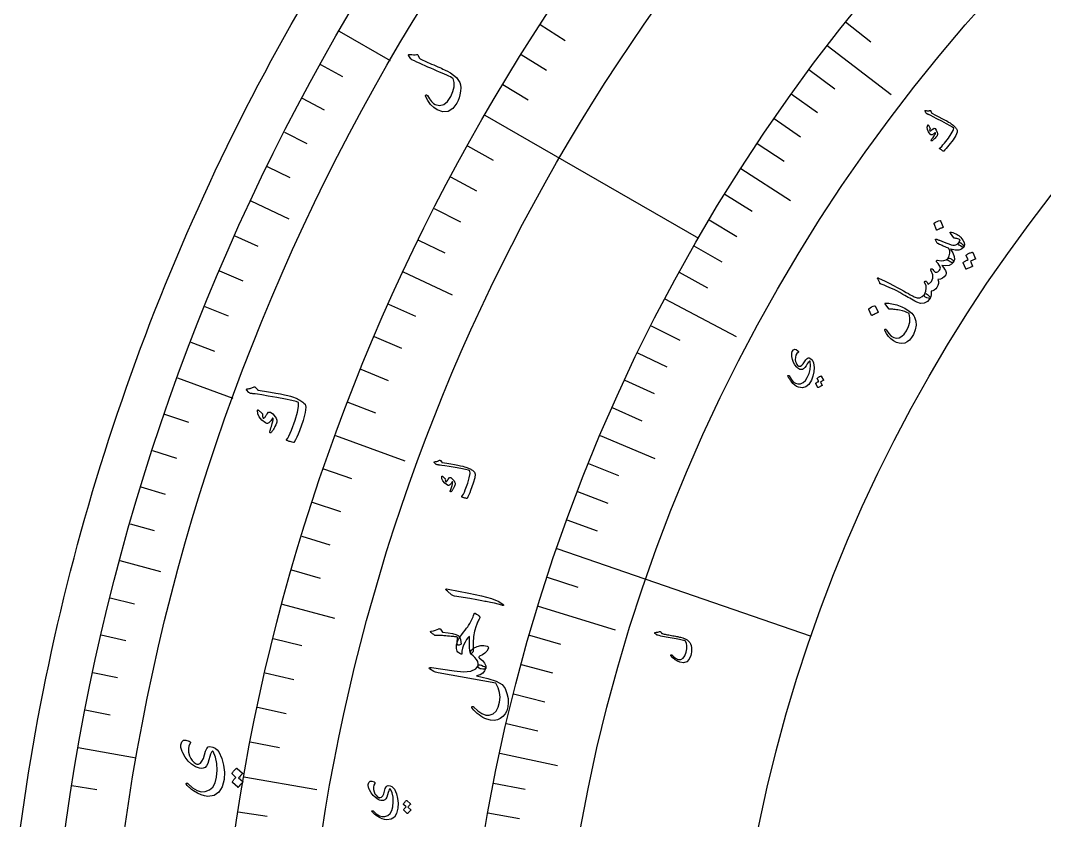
# Model space of a CAD drawing. Header units: millimetres. Extents: x -92 to 92, y -92 to 120.
# Drawn here: x -91.66 to -49.4, y 12.73 to 45.76 of the extents above; entities that cross this region are included whole.
import ezdxf

# ---------------------------------------------------------------- set-up
doc = ezdxf.new("R2010")
doc.units = ezdxf.units.MM
for name, color, linetype in [('CUT_OUTER', 1, 'Continuous'), ('ENGRAVE', 7, 'Continuous'), ('ENGRAVE_FINE', 8, 'Continuous'), ('TEXT', 5, 'Continuous')]:
    doc.layers.add(name, color=color, linetype=linetype)

msp = doc.modelspace()

# ---------------------------------------------------------------- linework, layer by layer
at = {"layer": 'CUT_OUTER'}
msp.add_lwpolyline([(-91.6585, 12.4487), (-91.5804, 13.0109), (-91.4988, 13.5726), (-91.4138, 14.1337), (-91.3254, 14.6944), (-91.2335, 15.2545), (-91.1382, 15.814), (-91.0394, 16.3729), (-90.9373, 16.9312), (-90.8317, 17.4889), (-90.7226, 18.0459), (-90.6102, 18.6022), (-90.4944, 19.1578), (-90.3751, 19.7127), (-90.2524, 20.2669), (-90.1264, 20.8203), (-89.9969, 21.3729), (-89.8641, 21.9247), (-89.7279, 22.4757), (-89.5883, 23.0258), (-89.4453, 23.5751), (-89.299, 24.1235), (-89.1493, 24.6709), (-88.9962, 25.2175), (-88.8398, 25.7631), (-88.6801, 26.3077), (-88.517, 26.8513), (-88.3506, 27.394), (-88.1808, 27.9356), (-88.0077, 28.4761), (-87.8314, 29.0156), (-87.6517, 29.5539), (-87.4687, 30.0912), (-87.2824, 30.6273), (-87.0928, 31.1623), (-86.9, 31.6961), (-86.7039, 32.2287), (-86.5045, 32.7601), (-86.3018, 33.2903), (-86.0959, 33.8192), (-85.8868, 34.3468), (-85.6744, 34.8732), (-85.4589, 35.3982), (-85.24, 35.9219), (-85.018, 36.4443), (-84.7928, 36.9652), (-84.5644, 37.4848), (-84.3328, 38.003), (-84.098, 38.5197), (-83.8601, 39.035), (-83.619, 39.5488), (-83.3748, 40.0612), (-83.1274, 40.572), (-82.8769, 41.0813), (-82.6232, 41.589), (-82.3665, 42.0952), (-82.1067, 42.5998), (-81.8437, 43.1028), (-81.5777, 43.6042), (-81.3086, 44.1039), (-81.0365, 44.602), (-80.7613, 45.0984), (-80.483, 45.5931), (-80.2018, 46.0861)], dxfattribs=at)
at = {"layer": 'ENGRAVE'}
for points in [[(-78.5052, 45.325), (-76.4024, 44.1109)], [(-58.3736, 44.7246), (-55.7303, 42.6993)], [(-72.4972, 41.8562), (-63.6853, 36.7687)], [(-61.9364, 39.6439), (-59.8797, 38.3275)], [(-82.1568, 38.3103), (-80.5849, 37.5774)], [(-75.8693, 35.3784), (-73.8405, 34.4324)], [(-65.0652, 34.2678), (-62.1189, 32.7161)], [(-85.1831, 31.0041), (-82.9014, 30.1737)], [(-78.664, 28.6314), (-75.7956, 27.5873)], [(-67.7346, 28.632), (-65.4853, 27.6812)], [(-69.524, 23.962), (-59.0298, 20.3451)], [(-87.5612, 23.4619), (-85.8859, 23.0131)], [(-80.8601, 21.6664), (-78.6978, 21.087)], [(-70.2998, 21.5802), (-67.1164, 20.603)], [(-89.2728, 15.7412), (-86.8816, 15.3196)], [(-71.8832, 15.5104), (-69.4961, 14.9953)], [(-82.4407, 14.5365), (-79.4346, 14.0065)]]:
    msp.add_lwpolyline(points, dxfattribs=at)
for radius in [90.65, 90.65, 88.2219, 83.7125, 83.7125, 80.1513, 73.5375, 73.5375, 69.6525, 62.4375, 62.4375]:
    msp.add_circle((0, 0), radius, dxfattribs=at)
at = {"layer": 'ENGRAVE_FINE'}
for points in [[(-57.6114, 45.7022), (-56.5678, 44.8744)], [(-70.2072, 45.5931), (-69.1832, 44.9281)], [(-70.9922, 44.3609), (-69.9568, 43.7138)], [(-79.2843, 43.948), (-78.3741, 43.4435)], [(-59.1196, 43.7337), (-58.0488, 42.9415)], [(-71.7556, 43.1151), (-70.709, 42.4863)], [(-59.8491, 42.73), (-58.765, 41.956)], [(-80.0392, 42.5576), (-79.1204, 42.0691)], [(-60.5619, 41.7136), (-59.4649, 40.958)], [(-80.7697, 41.1542), (-79.8425, 40.6818)], [(-73.2166, 40.5846), (-72.1487, 39.9927)], [(-61.2577, 40.6848), (-60.1482, 39.9479)], [(-81.4757, 39.7383), (-80.5404, 39.2822)], [(-73.9138, 39.3006), (-72.8357, 38.7274)], [(-62.5978, 38.5912), (-61.4639, 37.8922)], [(-74.5884, 38.0047), (-73.5005, 37.4504)], [(-63.2415, 37.527), (-62.096, 36.8473)], [(-82.8129, 36.8707), (-81.8622, 36.4474)], [(-75.2403, 36.6971), (-74.1429, 36.1619)], [(-63.8675, 36.4515), (-62.7106, 35.7912)], [(-83.4438, 35.4198), (-82.4859, 35.0132)], [(-64.4754, 35.365), (-63.3076, 34.7244)], [(-84.0492, 33.9581), (-83.0844, 33.5683)], [(-76.4752, 34.0489), (-75.3597, 33.5523)], [(-65.6366, 33.1602), (-64.4477, 32.5596)], [(-77.0578, 32.7091), (-75.9338, 32.232)], [(-84.6291, 32.4861), (-83.6576, 32.1131)], [(-66.1894, 32.0426), (-64.9905, 31.4622)], [(-77.6169, 31.3593), (-76.4848, 30.9019)], [(-66.7235, 30.9151), (-65.5149, 30.3551)], [(-78.1524, 29.9999), (-77.0124, 29.5623)], [(-67.2386, 29.7782), (-66.0207, 29.2388)], [(-85.7113, 29.5128), (-84.7273, 29.174)], [(-86.2133, 28.0124), (-85.2236, 27.6908)], [(-68.2113, 27.477), (-66.9757, 26.9793)], [(-79.1517, 27.2541), (-77.9972, 26.8566)], [(-86.689, 26.5035), (-85.6939, 26.1992)], [(-68.6685, 26.3135), (-67.4247, 25.8369)], [(-79.6153, 25.8686), (-78.4541, 25.4913)], [(-87.1384, 24.9865), (-86.1381, 24.6997)], [(-69.1061, 25.1417), (-67.8544, 24.6863)], [(-80.0547, 24.4752), (-78.887, 24.1182)], [(-80.4696, 23.0743), (-79.2959, 22.7377)], [(-69.9219, 22.7747), (-68.6554, 22.3622)], [(-87.9573, 21.9302), (-86.9476, 21.6785)], [(-88.3266, 20.3918), (-87.3127, 20.1577)], [(-70.6574, 20.3787), (-69.3776, 20.0096)], [(-81.2259, 20.2519), (-80.0411, 19.9565)], [(-70.9947, 19.1707), (-69.7088, 18.8234)], [(-88.6691, 18.8472), (-87.6512, 18.6308)], [(-81.567, 18.8312), (-80.3772, 18.5565)], [(-71.3115, 17.9564), (-70.0198, 17.6311)], [(-81.8832, 17.4048), (-80.6889, 17.1509)], [(-88.9845, 17.2968), (-87.963, 17.0983)], [(-71.6077, 16.7362), (-70.3107, 16.433)], [(-82.1745, 15.9731), (-80.9759, 15.7401)], [(-89.5339, 14.1808), (-88.5061, 14.018)], [(-72.1378, 14.2794), (-70.8312, 14.0207)], [(-82.6819, 13.0955), (-81.4759, 12.9045)], [(-72.3715, 13.0435), (-71.0606, 12.8073)]]:
    msp.add_lwpolyline(points, dxfattribs=at)
at = {"layer": 'TEXT'}
for points in [[(-75.6373, 44.306), (-75.6431, 44.3163), (-75.6455, 44.3266), (-75.6446, 44.337), (-75.6402, 44.3473), (-75.633, 44.3559), (-75.6234, 44.3611), (-75.6114, 44.363), (-75.597, 44.3615), (-75.5148, 44.3501), (-75.4405, 44.3458), (-75.3742, 44.3485), (-75.3158, 44.3584), (-75.2961, 44.3598), (-75.2783, 44.353), (-75.2624, 44.338), (-75.2485, 44.3147), (-75.2428, 44.3018), (-75.2372, 44.2894), (-75.2318, 44.2776), (-75.2265, 44.2663), (-75.2216, 44.2558), (-75.2172, 44.246), (-75.2132, 44.2371), (-75.2098, 44.2289), (-75.2032, 44.2146), (-75.1931, 44.2013), (-75.1795, 44.1889), (-75.1625, 44.1774), (-75.1107, 44.1516), (-75.0537, 44.1243), (-74.9916, 44.0954), (-74.9243, 44.0649), (-74.852, 44.0327), (-74.7748, 43.9986), (-74.6927, 43.9625), (-74.6057, 43.9245), (-74.5181, 43.8877), (-74.4362, 43.8525), (-74.3599, 43.8189), (-74.2892, 43.7868), (-74.2238, 43.7565), (-74.1634, 43.7278), (-74.1081, 43.7009), (-74.0579, 43.6758), (-73.9126, 43.5952), (-73.784, 43.5036), (-73.672, 43.4011), (-73.5766, 43.2877), (-73.5302, 43.2048), (-73.5023, 43.1025), (-73.4929, 42.9809), (-73.5019, 42.84), (-73.5253, 42.6956), (-73.5576, 42.566), (-73.599, 42.4513), (-73.6495, 42.3515), (-73.8223, 42.1281), (-74.014, 42.0066), (-74.2253, 41.9871), (-74.4563, 42.07), (-74.606, 42.1713), (-74.7364, 42.2993), (-74.8473, 42.454), (-74.9385, 42.6356), (-74.9428, 42.6479), (-74.9436, 42.6588), (-74.9409, 42.6681), (-74.9348, 42.676), (-74.9261, 42.6831), (-74.9176, 42.6875), (-74.9093, 42.689), (-74.9011, 42.6877), (-74.8901, 42.6839), (-74.8807, 42.678), (-74.8729, 42.6702), (-74.8667, 42.6604), (-74.775, 42.5197), (-74.6905, 42.4108), (-74.6135, 42.3337), (-74.544, 42.2882), (-74.3612, 42.2484), (-74.1934, 42.2911), (-74.0405, 42.416), (-73.9019, 42.6232), (-73.8108, 42.8294), (-73.7639, 43.0226), (-73.7613, 43.203), (-73.8031, 43.3707), (-73.8548, 43.398), (-73.9158, 43.4287), (-73.9863, 43.4627), (-74.0663, 43.5001), (-74.1559, 43.5407), (-74.2555, 43.5845), (-74.3652, 43.6315), (-74.4848, 43.6816), (-74.6075, 43.7345), (-74.728, 43.787), (-74.8463, 43.8392), (-74.9624, 43.8911), (-75.0762, 43.9427), (-75.1876, 43.9944), (-75.2965, 44.046), (-75.4029, 44.0977), (-75.5079, 44.1433), (-75.5188, 44.1504), (-75.5283, 44.1582), (-75.5364, 44.1666), (-75.5431, 44.1758)], [(-54.3034, 42.0442), (-54.2784, 42.04), (-54.254, 42.0369), (-54.2302, 42.0349), (-54.207, 42.034), (-54.1843, 42.0344), (-54.162, 42.0361), (-54.1402, 42.0392), (-54.1189, 42.0436), (-54.1087, 42.0438), (-54.1001, 42.0398), (-54.093, 42.0316), (-54.0875, 42.0193), (-54.0615, 41.9507), (-54.0584, 41.9436), (-54.0555, 41.938), (-54.0527, 41.9339), (-54.0502, 41.9312), (-53.895, 41.8548), (-53.7556, 41.7848), (-53.6319, 41.7211), (-53.5239, 41.6638), (-53.4317, 41.613), (-53.3555, 41.5686), (-53.2953, 41.5307), (-53.251, 41.4992), (-53.1703, 41.4363), (-53.1458, 41.4149), (-53.1222, 41.3922), (-53.0995, 41.3682), (-53.0776, 41.3429), (-53.0566, 41.3161), (-53.0367, 41.2879), (-53.0177, 41.2581), (-52.9998, 41.2269), (-52.9991, 41.1471), (-53.0571, 41.0175), (-53.1732, 40.8379), (-53.347, 40.6078), (-53.404, 40.538), (-53.4586, 40.4747), (-53.5106, 40.418), (-53.5602, 40.3679), (-53.5662, 40.3645), (-53.5721, 40.3633), (-53.5781, 40.3643), (-53.5839, 40.3676), (-53.6106, 40.3854), (-53.6348, 40.4017), (-53.6564, 40.4166), (-53.6755, 40.4301), (-53.6922, 40.4423), (-53.7069, 40.4534), (-53.7195, 40.4635), (-53.7299, 40.4724), (-53.7355, 40.4777), (-53.7373, 40.4825), (-53.7353, 40.4867), (-53.7295, 40.4903), (-53.6884, 40.5203), (-53.6419, 40.5639), (-53.59, 40.6209), (-53.5327, 40.6915), (-53.3681, 40.9073), (-53.2489, 41.0835), (-53.1755, 41.2205), (-53.1481, 41.3185), (-53.1984, 41.3574), (-53.2975, 41.4181), (-53.4456, 41.5005), (-53.6427, 41.6045), (-53.8413, 41.7069), (-53.992, 41.7837), (-54.0948, 41.835), (-54.1496, 41.8608), (-54.1649, 41.8674), (-54.1793, 41.8736), (-54.1926, 41.8794), (-54.205, 41.8848), (-54.2162, 41.8896), (-54.2263, 41.8939), (-54.2352, 41.8976), (-54.2428, 41.9007), (-54.2589, 41.9083), (-54.2723, 41.918), (-54.2832, 41.9298), (-54.2915, 41.9436), (-54.3296, 42.0241), (-54.3318, 42.03), (-54.3324, 42.035), (-54.3313, 42.0391), (-54.3287, 42.0423), (-54.3235, 42.0446), (-54.3175, 42.0457), (-54.3108, 42.0456), (-54.3034, 42.0442)], [(-54.219, 41.4415), (-54.2162, 41.4443), (-54.2128, 41.4461), (-54.209, 41.4468), (-54.2046, 41.4465), (-54.2016, 41.4452), (-54.1986, 41.4432), (-54.1958, 41.4407), (-54.193, 41.4376), (-54.132, 41.3352), (-54.1263, 41.3241), (-54.1229, 41.3143), (-54.1218, 41.306), (-54.1228, 41.299), (-54.133, 41.2734), (-54.1388, 41.2496), (-54.1404, 41.2274), (-54.1378, 41.207), (-54.1335, 41.2001), (-54.1247, 41.1984), (-54.1113, 41.2017), (-54.0933, 41.2102), (-54.0829, 41.2172), (-54.0726, 41.2245), (-54.0621, 41.2324), (-54.0517, 41.2407), (-54.0411, 41.2496), (-54.0303, 41.2592), (-54.0194, 41.2695), (-54.0082, 41.2804), (-53.9582, 41.3094), (-53.9119, 41.2955), (-53.8691, 41.2386), (-53.8299, 41.1388), (-53.8221, 41.1041), (-53.8187, 41.0735), (-53.8197, 41.0469), (-53.8252, 41.0245), (-53.8355, 41.003), (-53.8535, 40.9761), (-53.8791, 40.944), (-53.9124, 40.9064), (-53.9298, 40.8875), (-53.947, 40.8702), (-53.9641, 40.8543), (-53.981, 40.84), (-53.9974, 40.827), (-54.013, 40.815), (-54.0279, 40.804), (-54.0419, 40.7941), (-54.0525, 40.7894), (-54.0619, 40.7875), (-54.0703, 40.7884), (-54.0775, 40.792), (-54.0833, 40.798), (-54.0856, 40.8047), (-54.0845, 40.812), (-54.0799, 40.8201), (-54.0638, 40.8446), (-54.0451, 40.8721), (-54.0239, 40.9026), (-54, 40.936), (-53.9555, 40.9984), (-53.9229, 41.0487), (-53.9023, 41.0872), (-53.8938, 41.1137), (-53.8937, 41.1179), (-53.8952, 41.1213), (-53.8982, 41.124), (-53.9029, 41.1259), (-53.9064, 41.1262), (-53.9106, 41.1252), (-53.9156, 41.1227), (-53.9214, 41.1188), (-53.9699, 41.0792), (-53.9911, 41.0634), (-54.0118, 41.0517), (-54.0319, 41.0443), (-54.0515, 41.041), (-54.0716, 41.0409), (-54.089, 41.045), (-54.1039, 41.0535), (-54.1162, 41.0663), (-54.1869, 41.1683), (-54.2276, 41.2648), (-54.2383, 41.3559), (-54.219, 41.4415)], [(-53.9576, 37.3702), (-53.9585, 37.3757), (-53.9573, 37.3816), (-53.9539, 37.388), (-53.9482, 37.3947), (-53.8927, 37.4314), (-53.8347, 37.462), (-53.7743, 37.4865), (-53.7114, 37.5048), (-53.7034, 37.5052), (-53.697, 37.5034), (-53.6922, 37.4994), (-53.689, 37.493), (-53.5787, 37.2348), (-53.5772, 37.227), (-53.5802, 37.2204), (-53.5875, 37.2149), (-53.5993, 37.2106), (-53.6096, 37.2068), (-53.6253, 37.2007), (-53.6465, 37.1921), (-53.6732, 37.181), (-53.7057, 37.1671), (-53.7441, 37.1502), (-53.7885, 37.1301), (-53.8388, 37.1068), (-53.8462, 37.1042), (-53.8519, 37.1043), (-53.8558, 37.107), (-53.8578, 37.1122)], [(-53.2848, 36.9769), (-53.2959, 36.9935), (-53.2979, 37.0061), (-53.2907, 37.0147), (-53.2744, 37.0194), (-53.2353, 37.0176), (-53.187, 37.0065), (-53.1294, 36.986), (-53.0626, 36.9562), (-53.0292, 36.9395), (-52.9977, 36.922), (-52.9682, 36.9037), (-52.9407, 36.8846), (-52.915, 36.8649), (-52.8911, 36.8448), (-52.8689, 36.8243), (-52.8484, 36.8032), (-52.7637, 36.6961), (-52.7153, 36.594), (-52.7034, 36.4971), (-52.7279, 36.4053), (-52.7432, 36.3944), (-52.7715, 36.3986), (-52.8127, 36.4178), (-52.8669, 36.4521), (-52.9182, 36.4905), (-52.9508, 36.5222), (-52.9647, 36.5472), (-52.9599, 36.5655), (-52.937, 36.5935), (-52.915, 36.6263), (-52.8938, 36.6641), (-52.8736, 36.7067), (-52.9319, 36.7315), (-52.982, 36.7497), (-53.0239, 36.7611), (-53.0575, 36.7659), (-53.0846, 36.7684), (-53.1067, 36.7733), (-53.1239, 36.7804), (-53.1361, 36.7899)], [(-53.7998, 36.5479), (-53.8108, 36.5564), (-53.8241, 36.572), (-53.8396, 36.5949), (-53.8572, 36.6251), (-53.873, 36.6551), (-53.8855, 36.6796), (-53.8946, 36.6985), (-53.9005, 36.7118), (-53.9004, 36.7294), (-53.8918, 36.7384), (-53.8749, 36.7389), (-53.8497, 36.7307), (-53.8333, 36.724), (-53.8136, 36.7162), (-53.7907, 36.7073), (-53.7644, 36.6973), (-53.7352, 36.6861), (-53.7034, 36.6734), (-53.6692, 36.6592), (-53.6324, 36.6434), (-53.4763, 36.5817), (-53.3498, 36.5348), (-53.253, 36.5029), (-53.1858, 36.486), (-53.1187, 36.483), (-53.0587, 36.4953), (-53.0058, 36.5228), (-52.9599, 36.5655), (-52.9471, 36.5779), (-52.9323, 36.5862), (-52.9156, 36.5903), (-52.8971, 36.5903), (-52.8758, 36.5859), (-52.8552, 36.5764), (-52.8354, 36.5618), (-52.8163, 36.5419), (-52.7703, 36.4927), (-52.7403, 36.4535), (-52.7261, 36.4243), (-52.7279, 36.4053), (-52.8202, 36.3192), (-52.9405, 36.2772), (-53.089, 36.279), (-53.2657, 36.3248), (-53.2723, 36.3258), (-53.2759, 36.3251), (-53.2763, 36.3228), (-53.2735, 36.3188), (-53.1786, 36.1631), (-53.1272, 36.0214), (-53.1192, 35.8935), (-53.1546, 35.7793), (-53.1629, 35.7692), (-53.1746, 35.7637), (-53.1897, 35.7629), (-53.2084, 35.7668), (-53.2329, 35.7756), (-53.2632, 35.7877), (-53.2992, 35.8033), (-53.341, 35.8222), (-53.3784, 35.8455), (-53.3989, 35.8723), (-53.4022, 35.9028), (-53.3885, 35.9368), (-53.3343, 36.0448), (-53.3085, 36.149), (-53.311, 36.2496), (-53.3419, 36.3465), (-53.3496, 36.3532), (-53.3687, 36.3628), (-53.3989, 36.3754), (-53.4405, 36.3909), (-53.4662, 36.4005), (-53.4974, 36.4131), (-53.5342, 36.4287), (-53.5764, 36.4474), (-53.6241, 36.4688), (-53.6773, 36.4927), (-53.7358, 36.5191), (-53.7998, 36.5479)], [(-54.3323, 34.9123), (-54.3414, 34.9298), (-54.347, 34.946), (-54.3493, 34.9609), (-54.3482, 34.9746), (-54.3437, 34.9862), (-54.3361, 34.9948), (-54.3253, 35.0004), (-54.3112, 35.003), (-54.2959, 35.0012), (-54.2809, 34.9937), (-54.2664, 34.9804), (-54.2524, 34.9613), (-54.2463, 34.9501), (-54.2398, 34.9389), (-54.2329, 34.9275), (-54.2256, 34.9162), (-54.2181, 34.9046), (-54.211, 34.8924), (-54.2043, 34.8798), (-54.1978, 34.8667), (-54.0654, 34.9891), (-54.0018, 35.122), (-54.007, 35.2659), (-54.0808, 35.421), (-54.0898, 35.4383), (-54.0956, 35.4541), (-54.0983, 35.4682), (-54.0978, 35.4808), (-54.0934, 35.4925), (-54.0862, 35.5013), (-54.0761, 35.5074), (-54.0632, 35.5106), (-54.0491, 35.51), (-54.0354, 35.5045), (-54.022, 35.4941), (-54.0091, 35.4788), (-53.9791, 35.4399), (-53.9524, 35.4097), (-53.9288, 35.3882), (-53.9084, 35.3753), (-53.8739, 35.3655), (-53.8383, 35.3694), (-53.8016, 35.3871), (-53.7638, 35.4185), (-53.7305, 35.4577), (-53.7088, 35.4962), (-53.6988, 35.534), (-53.7005, 35.5711), (-53.7159, 35.6127), (-53.7471, 35.6638), (-53.794, 35.7245), (-53.8567, 35.7948), (-53.8638, 35.8038), (-53.8662, 35.8144), (-53.8639, 35.8264), (-53.8567, 35.84), (-53.8467, 35.8522), (-53.8358, 35.86), (-53.8241, 35.8635), (-53.8115, 35.8626), (-53.6706, 35.842), (-53.5529, 35.8479), (-53.4583, 35.8803), (-53.3868, 35.9394), (-53.37, 35.9503), (-53.3473, 35.9532), (-53.3188, 35.9478), (-53.2844, 35.9343), (-53.249, 35.9172), (-53.2188, 35.8985), (-53.194, 35.8782), (-53.1745, 35.8564), (-53.1585, 35.8334), (-53.1496, 35.8134), (-53.1477, 35.7962), (-53.1529, 35.7819), (-53.2352, 35.6941), (-53.3402, 35.6419), (-53.4678, 35.6252), (-53.6184, 35.6439), (-53.6261, 35.6451), (-53.6301, 35.6433), (-53.6304, 35.6386), (-53.627, 35.6309), (-53.5687, 35.5576), (-53.5229, 35.4945), (-53.4896, 35.4417), (-53.4688, 35.399), (-53.4589, 35.361), (-53.4567, 35.3249), (-53.4622, 35.2906), (-53.4754, 35.2582), (-53.538, 35.1756), (-53.6123, 35.1169), (-53.6985, 35.0821), (-53.7966, 35.0712), (-53.7788, 34.983), (-53.7798, 34.8989), (-53.7995, 34.8187), (-53.8381, 34.7424), (-53.8888, 34.6778), (-53.9466, 34.6303), (-54.0115, 34.5998), (-54.0837, 34.5862), (-54.0718, 34.5055), (-54.0737, 34.4314), (-54.0895, 34.3639), (-54.1191, 34.303), (-54.1444, 34.2875), (-54.1888, 34.291), (-54.2522, 34.3135), (-54.3348, 34.3548), (-54.3566, 34.3726), (-54.3677, 34.395), (-54.3679, 34.4221), (-54.3573, 34.4539), (-54.3007, 34.5847), (-54.2776, 34.7046), (-54.2881, 34.8138), (-54.3323, 34.9123)], [(-52.6263, 36.0609), (-52.6274, 36.0663), (-52.6262, 36.0721), (-52.623, 36.0783), (-52.6175, 36.0848), (-52.5908, 36.1034), (-52.5636, 36.1205), (-52.536, 36.1361), (-52.508, 36.1502), (-52.4793, 36.1629), (-52.4496, 36.1742), (-52.4189, 36.1841), (-52.3874, 36.1926), (-52.3793, 36.1929), (-52.3725, 36.1908), (-52.3668, 36.1862), (-52.3624, 36.1792), (-52.2502, 35.9224), (-52.2499, 35.9173), (-52.2533, 35.9124), (-52.2603, 35.9076), (-52.271, 35.9031), (-52.2796, 35.9009), (-52.2923, 35.8963), (-52.3092, 35.8895), (-52.3303, 35.8804), (-52.3558, 35.869), (-52.386, 35.8552), (-52.4209, 35.839), (-52.4605, 35.8205), (-52.3736, 35.6198), (-52.3719, 35.6122), (-52.3746, 35.6057), (-52.3818, 35.6004), (-52.3934, 35.5962), (-52.4034, 35.5926), (-52.4189, 35.5866), (-52.4397, 35.5782), (-52.4659, 35.5675), (-52.4977, 35.554), (-52.5354, 35.5375), (-52.5789, 35.518), (-52.6281, 35.4954), (-52.6347, 35.494), (-52.6398, 35.4949), (-52.6434, 35.498), (-52.6454, 35.5033), (-52.7503, 35.7566), (-52.7514, 35.762), (-52.7503, 35.7678), (-52.7471, 35.7739), (-52.7416, 35.7805), (-52.7201, 35.7971), (-52.6978, 35.8123), (-52.6748, 35.8261), (-52.6511, 35.8385), (-52.6269, 35.8495), (-52.6023, 35.8594), (-52.5773, 35.868), (-52.552, 35.8754)], [(-56.2845, 35.097), (-56.2891, 35.1073), (-56.2914, 35.1155), (-56.2912, 35.1218), (-56.2885, 35.1261), (-56.281, 35.1304), (-56.2669, 35.1296), (-56.2463, 35.1239), (-56.2191, 35.113), (-56.0066, 35.0115), (-55.8117, 34.915), (-55.6344, 34.8238), (-55.4745, 34.7378), (-55.3392, 34.662), (-55.2178, 34.5942), (-55.1104, 34.5345), (-55.0169, 34.4827), (-54.9374, 34.4388), (-54.872, 34.4026), (-54.8208, 34.3741), (-54.7837, 34.3532), (-54.6612, 34.3091), (-54.5493, 34.3113), (-54.448, 34.3595), (-54.3573, 34.4539), (-54.3303, 34.479), (-54.2995, 34.4865), (-54.2651, 34.4764), (-54.227, 34.4487), (-54.1723, 34.3967), (-54.1361, 34.3551), (-54.1184, 34.3239), (-54.1191, 34.303), (-54.2353, 34.1638), (-54.3665, 34.0898), (-54.513, 34.0809), (-54.6748, 34.1375), (-54.7458, 34.1748), (-54.8167, 34.2127), (-54.8874, 34.2512), (-54.958, 34.2902), (-55.0286, 34.3298), (-55.0992, 34.3695), (-55.1699, 34.4096), (-55.2406, 34.4499), (-55.3755, 34.5269), (-55.4984, 34.5938), (-55.6095, 34.6504), (-55.7088, 34.6968), (-55.8057, 34.7389), (-55.9097, 34.7825), (-56.0208, 34.8276), (-56.139, 34.8742), (-56.1597, 34.8836), (-56.1768, 34.8949), (-56.1904, 34.9083), (-56.2004, 34.9237)], [(-56.6516, 33.8339), (-56.653, 33.8393), (-56.6521, 33.8453), (-56.6491, 33.8519), (-56.6439, 33.8591), (-56.5908, 33.8997), (-56.5349, 33.9344), (-56.476, 33.9631), (-56.4144, 33.9858), (-56.4064, 33.9869), (-56.3999, 33.9855), (-56.3949, 33.9818), (-56.3912, 33.9756), (-56.2642, 33.7247), (-56.2622, 33.717), (-56.2647, 33.7102), (-56.2717, 33.7042), (-56.2833, 33.6991), (-56.2932, 33.6946), (-56.3085, 33.6873), (-56.3292, 33.6772), (-56.3552, 33.6643), (-56.3867, 33.6481), (-56.424, 33.6284), (-56.467, 33.6052), (-56.5158, 33.5784), (-56.5231, 33.5753), (-56.5287, 33.5749), (-56.5328, 33.5773), (-56.5352, 33.5825)], [(-55.9448, 34.0958), (-55.8858, 34.091), (-55.8252, 34.0842), (-55.7631, 34.0755), (-55.6994, 34.0648), (-55.634, 34.0517), (-55.5667, 34.0355), (-55.4976, 34.0163), (-55.4267, 33.9941), (-55.3574, 33.9698), (-55.2905, 33.9428), (-55.2259, 33.9131), (-55.1637, 33.8806), (-55.1037, 33.8453), (-55.0456, 33.8072), (-54.9896, 33.7661), (-54.9356, 33.7222), (-54.8818, 33.6713), (-54.8355, 33.6187), (-54.7967, 33.5643), (-54.7654, 33.5082), (-54.7124, 33.3504), (-54.7023, 33.1797), (-54.7349, 32.996), (-54.8101, 32.799), (-54.8838, 32.6682), (-54.9683, 32.5653), (-55.0638, 32.4905), (-55.1703, 32.4435), (-55.2817, 32.4263), (-55.3947, 32.4356), (-55.5094, 32.4714), (-55.6258, 32.5339), (-55.7375, 32.6198), (-55.8343, 32.7203), (-55.9162, 32.8354), (-55.983, 32.9652), (-55.9888, 32.983), (-55.9895, 32.9974), (-55.9849, 33.0082), (-55.9752, 33.0154), (-55.9615, 33.0194), (-55.9482, 33.015), (-55.9353, 33.0022), (-55.9228, 32.9809), (-55.8285, 32.8351), (-55.7272, 32.731), (-55.6193, 32.6685), (-55.5047, 32.6474), (-55.3923, 32.6655), (-55.2861, 32.722), (-55.1862, 32.8167), (-55.0923, 32.9497), (-55.008, 33.1279), (-54.9619, 33.3044), (-54.9543, 33.4796), (-54.985, 33.6536), (-54.9871, 33.658), (-54.9913, 33.6629), (-54.9975, 33.6681), (-55.0058, 33.6736), (-55.0751, 33.7108), (-55.1618, 33.7443), (-55.2659, 33.7742), (-55.3874, 33.8003), (-55.4499, 33.8112), (-55.5084, 33.8207), (-55.5631, 33.8286), (-55.6139, 33.835), (-55.6606, 33.8397), (-55.7034, 33.8423), (-55.742, 33.843), (-55.7767, 33.8416), (-55.7943, 33.8416), (-55.8088, 33.8444), (-55.8203, 33.85), (-55.8288, 33.8584), (-55.9776, 34.06), (-55.9845, 34.0747), (-55.9813, 34.0855), (-55.9681, 34.0926), (-55.9448, 34.0958)], [(-59.5675, 32.0567), (-59.6195, 32.0077), (-59.6561, 31.9414), (-59.6772, 31.8579), (-59.6827, 31.7573), (-59.6742, 31.6871), (-59.6541, 31.6218), (-59.6226, 31.5615), (-59.5795, 31.5061), (-59.5696, 31.4976), (-59.5579, 31.4911), (-59.5446, 31.4867), (-59.5296, 31.4844), (-59.4746, 31.4928), (-59.4189, 31.526), (-59.3623, 31.5841), (-59.3048, 31.667), (-59.2488, 31.7493), (-59.1979, 31.8035), (-59.1523, 31.8297), (-59.1118, 31.828), (-59.0438, 31.7936), (-58.9911, 31.7483), (-58.9537, 31.6921), (-58.9316, 31.6251), (-58.9107, 31.4392), (-58.9187, 31.2577), (-58.9555, 31.0805), (-59.0213, 30.9074), (-59.1266, 30.736), (-59.25, 30.6307), (-59.3918, 30.5916), (-59.5522, 30.6189), (-59.6292, 30.6552), (-59.7058, 30.7084), (-59.782, 30.7783), (-59.8577, 30.8651), (-59.8774, 30.8919), (-59.896, 30.9185), (-59.9134, 30.9451), (-59.9297, 30.9715), (-59.945, 30.998), (-59.9592, 31.0247), (-59.9725, 31.0517), (-59.9847, 31.0789), (-59.9887, 31.0921), (-59.9881, 31.1018), (-59.9828, 31.108), (-59.973, 31.1105), (-59.9629, 31.1095), (-59.9541, 31.106), (-59.9467, 31.1), (-59.9406, 31.0913), (-59.8572, 30.9514), (-59.7697, 30.849), (-59.6781, 30.7838), (-59.5826, 30.7559), (-59.4633, 30.7629), (-59.3577, 30.8088), (-59.2658, 30.8938), (-59.1875, 31.0178), (-59.1136, 31.1906), (-59.0689, 31.3579), (-59.0535, 31.5199), (-59.0674, 31.6768), (-59.0701, 31.6872), (-59.0751, 31.6933), (-59.0825, 31.6951), (-59.0922, 31.6924), (-59.1173, 31.6743), (-59.1503, 31.637), (-59.1911, 31.5806), (-59.2396, 31.505), (-59.2923, 31.4299), (-59.3435, 31.3783), (-59.3934, 31.3504), (-59.4419, 31.3462), (-59.4902, 31.3579), (-59.5365, 31.3784), (-59.5807, 31.4079), (-59.6229, 31.4464), (-59.6971, 31.5382), (-59.7551, 31.6422), (-59.7968, 31.7582), (-59.8223, 31.8862), (-59.8269, 31.9192), (-59.8296, 31.9502), (-59.8303, 31.9794), (-59.8291, 32.0066), (-59.8261, 32.0318), (-59.8215, 32.055), (-59.8154, 32.0761), (-59.8076, 32.0952), (-59.7631, 32.1623), (-59.7092, 32.189), (-59.6457, 32.1754), (-59.5729, 32.1215), (-59.5563, 32.1015), (-59.5498, 32.0841), (-59.5535, 32.0691), (-59.5675, 32.0567)], [(-58.7771, 30.977), (-58.7782, 30.9805), (-58.7779, 30.9844), (-58.7762, 30.9888), (-58.7731, 30.9935), (-58.7569, 31.0078), (-58.7402, 31.0212), (-58.7231, 31.0337), (-58.7057, 31.0452), (-58.6877, 31.0558), (-58.6689, 31.0655), (-58.6494, 31.0745), (-58.6292, 31.0826), (-58.6238, 31.0834), (-58.6191, 31.0825), (-58.6151, 31.0799), (-58.6116, 31.0756), (-58.5174, 30.9143), (-58.5168, 30.9109), (-58.5186, 30.9074), (-58.5229, 30.9037), (-58.5297, 30.8999), (-58.5352, 30.8977), (-58.5433, 30.8937), (-58.5539, 30.8879), (-58.5672, 30.8803), (-58.5832, 30.8708), (-58.6021, 30.8593), (-58.624, 30.8459), (-58.6488, 30.8305), (-58.5759, 30.7043), (-58.5743, 30.6993), (-58.5756, 30.6948), (-58.5799, 30.6907), (-58.5873, 30.6871), (-58.5937, 30.6839), (-58.6034, 30.6788), (-58.6166, 30.6716), (-58.6332, 30.6625), (-58.6532, 30.6512), (-58.6769, 30.6374), (-58.7043, 30.6212), (-58.7352, 30.6024), (-58.7395, 30.6011), (-58.7429, 30.6012), (-58.7455, 30.603), (-58.7473, 30.6064), (-58.8359, 30.7662), (-58.837, 30.7697), (-58.8367, 30.7736), (-58.835, 30.7779), (-58.8319, 30.7827), (-58.8189, 30.7953), (-58.8053, 30.8071), (-58.7912, 30.8179), (-58.7764, 30.8279), (-58.7612, 30.8371), (-58.7457, 30.8455), (-58.7298, 30.8531), (-58.7136, 30.8599)], [(-82.2985, 30.5492), (-82.2583, 30.5547), (-82.2195, 30.5617), (-82.1821, 30.5702), (-82.1462, 30.5801), (-82.1117, 30.5916), (-82.0786, 30.6049), (-82.0467, 30.6201), (-82.0161, 30.6372), (-82.0006, 30.6423), (-81.9855, 30.6403), (-81.9709, 30.6312), (-81.9567, 30.6149), (-81.8842, 30.5225), (-81.8761, 30.5131), (-81.8689, 30.5059), (-81.8628, 30.5009), (-81.8576, 30.498), (-81.5842, 30.4557), (-81.3378, 30.4154), (-81.1184, 30.3772), (-80.9261, 30.3414), (-80.761, 30.3078), (-80.6235, 30.2763), (-80.5134, 30.247), (-80.4309, 30.22), (-80.2776, 30.1625), (-80.23, 30.1415), (-80.1831, 30.1181), (-80.1369, 30.0922), (-80.0914, 30.064), (-80.0466, 30.0332), (-80.0027, 29.9996), (-79.9596, 29.9632), (-79.9172, 29.9241), (-79.8781, 29.8026), (-79.9046, 29.5774), (-79.9957, 29.248), (-80.1502, 28.8139), (-80.2035, 28.6801), (-80.2561, 28.5576), (-80.308, 28.4462), (-80.3594, 28.3459), (-80.3669, 28.3378), (-80.3755, 28.3331), (-80.385, 28.3319), (-80.3955, 28.334), (-80.4448, 28.3482), (-80.4895, 28.3614), (-80.5297, 28.3737), (-80.5653, 28.3851), (-80.5968, 28.3956), (-80.6246, 28.4055), (-80.6486, 28.4147), (-80.6688, 28.4233), (-80.6799, 28.4287), (-80.685, 28.4352), (-80.6839, 28.4425), (-80.6768, 28.4508), (-80.6286, 28.5164), (-80.5787, 28.6052), (-80.5271, 28.7172), (-80.4737, 28.8524), (-80.3264, 29.2606), (-80.229, 29.5864), (-80.1824, 29.8306), (-80.1875, 29.9932), (-80.2829, 30.0287), (-80.4633, 30.0741), (-80.7287, 30.1292), (-81.0794, 30.1937), (-81.4316, 30.2551), (-81.6985, 30.3002), (-81.88, 30.3292), (-81.976, 30.3423), (-82.0026, 30.3451), (-82.0275, 30.3477), (-82.0506, 30.3502), (-82.0721, 30.3524), (-82.0916, 30.3544), (-82.109, 30.3561), (-82.1243, 30.3574), (-82.1375, 30.3584), (-82.1657, 30.3625), (-82.1908, 30.3709), (-82.2131, 30.3836), (-82.2323, 30.4008), (-82.3289, 30.5057), (-82.3351, 30.5137), (-82.3384, 30.5211), (-82.3388, 30.5279), (-82.3363, 30.534), (-82.3293, 30.5401), (-82.3207, 30.5447), (-82.3105, 30.5477), (-82.2985, 30.5492)], [(-81.8816, 29.6671), (-81.8787, 29.6728), (-81.8745, 29.6771), (-81.8689, 29.6801), (-81.8621, 29.6817), (-81.8568, 29.6811), (-81.8514, 29.6796), (-81.8458, 29.6771), (-81.8402, 29.6737), (-81.6978, 29.5465), (-81.6839, 29.5322), (-81.674, 29.519), (-81.6682, 29.5068), (-81.6665, 29.4956), (-81.6697, 29.4516), (-81.6672, 29.4123), (-81.659, 29.3777), (-81.6452, 29.3478), (-81.6353, 29.3393), (-81.621, 29.3409), (-81.6022, 29.3525), (-81.5788, 29.3742), (-81.5663, 29.3898), (-81.554, 29.4061), (-81.5419, 29.4231), (-81.5299, 29.4409), (-81.518, 29.4596), (-81.5062, 29.4794), (-81.4944, 29.5004), (-81.4826, 29.5225), (-81.4202, 29.591), (-81.3427, 29.592), (-81.2502, 29.5256), (-81.1424, 29.3921), (-81.1138, 29.3429), (-81.0939, 29.2977), (-81.0828, 29.2567), (-81.0804, 29.2197), (-81.0857, 29.1819), (-81.1002, 29.1323), (-81.1239, 29.0708), (-81.1566, 28.9974), (-81.1741, 28.9602), (-81.192, 28.9253), (-81.2104, 28.8929), (-81.2293, 28.8629), (-81.2481, 28.835), (-81.2661, 28.8091), (-81.2835, 28.7852), (-81.3001, 28.7633), (-81.314, 28.751), (-81.3275, 28.7435), (-81.3406, 28.7408), (-81.3534, 28.7429), (-81.3651, 28.7493), (-81.3719, 28.7583), (-81.3737, 28.7701), (-81.3705, 28.7846), (-81.3579, 28.8298), (-81.3426, 28.8808), (-81.3249, 28.9376), (-81.3046, 29.0002), (-81.2666, 29.117), (-81.2411, 29.2097), (-81.2282, 29.2783), (-81.2279, 29.3229), (-81.2297, 29.3294), (-81.2336, 29.3339), (-81.2396, 29.3365), (-81.2476, 29.3372), (-81.2531, 29.336), (-81.2591, 29.3324), (-81.2655, 29.3262), (-81.2724, 29.3175), (-81.3275, 29.2336), (-81.3523, 29.1991), (-81.3783, 29.1713), (-81.4054, 29.1502), (-81.4336, 29.1357), (-81.4642, 29.1258), (-81.4929, 29.1238), (-81.5197, 29.1295), (-81.5445, 29.1431), (-81.7016, 29.2648), (-81.8101, 29.3927), (-81.8702, 29.5268), (-81.8816, 29.6671)], [(-74.5604, 27.5446), (-74.5328, 27.5483), (-74.5061, 27.5531), (-74.4805, 27.5589), (-74.4559, 27.5657), (-74.4322, 27.5736), (-74.4094, 27.5827), (-74.3876, 27.5931), (-74.3666, 27.6048), (-74.356, 27.6083), (-74.3456, 27.6069), (-74.3355, 27.6007), (-74.3257, 27.5896), (-74.2757, 27.5263), (-74.2701, 27.5199), (-74.2652, 27.5149), (-74.2609, 27.5115), (-74.2574, 27.5096), (-74.0694, 27.4806), (-73.9, 27.4532), (-73.7491, 27.4272), (-73.6169, 27.4029), (-73.5033, 27.38), (-73.4087, 27.3586), (-73.333, 27.3386), (-73.2762, 27.3202), (-73.1707, 27.2809), (-73.138, 27.2666), (-73.1057, 27.2505), (-73.0739, 27.2329), (-73.0426, 27.2135), (-73.0117, 27.1924), (-72.9815, 27.1694), (-72.9518, 27.1444), (-72.9226, 27.1176), (-72.8956, 27.034), (-72.9136, 26.8789), (-72.9762, 26.652), (-73.0827, 26.3531), (-73.1195, 26.261), (-73.1558, 26.1766), (-73.1918, 26.1), (-73.2273, 26.031), (-73.2325, 26.0255), (-73.2383, 26.0222), (-73.2449, 26.0214), (-73.2521, 26.0229), (-73.286, 26.0327), (-73.3167, 26.0419), (-73.3443, 26.0504), (-73.3688, 26.0583), (-73.3904, 26.0656), (-73.4095, 26.0724), (-73.426, 26.0788), (-73.4398, 26.0847), (-73.4475, 26.0885), (-73.451, 26.0929), (-73.4502, 26.098), (-73.4453, 26.1037), (-73.4121, 26.1487), (-73.3776, 26.2098), (-73.342, 26.2868), (-73.3051, 26.3797), (-73.2036, 26.6605), (-73.1367, 26.8848), (-73.1049, 27.0528), (-73.1085, 27.1647), (-73.1742, 27.1889), (-73.2982, 27.2198), (-73.4808, 27.2574), (-73.722, 27.3013), (-73.9641, 27.3433), (-74.1476, 27.3741), (-74.2724, 27.3939), (-74.3384, 27.4029), (-74.3567, 27.4048), (-74.3738, 27.4066), (-74.3897, 27.4083), (-74.4044, 27.4098), (-74.4178, 27.4112), (-74.4298, 27.4124), (-74.4403, 27.4133), (-74.4494, 27.414), (-74.4688, 27.4167), (-74.4861, 27.4225), (-74.5014, 27.4312), (-74.5146, 27.443), (-74.5812, 27.5148), (-74.5855, 27.5203), (-74.5877, 27.5253), (-74.588, 27.53), (-74.5863, 27.5342), (-74.5816, 27.5383), (-74.5757, 27.5415), (-74.5686, 27.5435), (-74.5604, 27.5446)], [(-74.2727, 26.9403), (-74.2707, 26.9442), (-74.2678, 26.9472), (-74.264, 26.9492), (-74.2593, 26.9503), (-74.2557, 26.9499), (-74.2519, 26.9488), (-74.2481, 26.9471), (-74.2442, 26.9448), (-74.1463, 26.8575), (-74.1368, 26.8477), (-74.13, 26.8386), (-74.126, 26.8302), (-74.1248, 26.8225), (-74.127, 26.7924), (-74.1253, 26.7654), (-74.1197, 26.7417), (-74.1101, 26.7211), (-74.1034, 26.7153), (-74.0935, 26.7164), (-74.0806, 26.7243), (-74.0645, 26.7392), (-74.0559, 26.7498), (-74.0475, 26.761), (-74.0391, 26.7727), (-74.0309, 26.7849), (-74.0228, 26.7977), (-74.0146, 26.8113), (-74.0065, 26.8257), (-73.9984, 26.8408), (-73.9556, 26.8878), (-73.9023, 26.8884), (-73.8387, 26.8428), (-73.7646, 26.7511), (-73.7449, 26.7173), (-73.7312, 26.6863), (-73.7236, 26.658), (-73.7219, 26.6326), (-73.7256, 26.6067), (-73.7356, 26.5726), (-73.7519, 26.5304), (-73.7744, 26.48), (-73.7865, 26.4545), (-73.7989, 26.4306), (-73.8116, 26.4084), (-73.8246, 26.3878), (-73.8375, 26.3687), (-73.8499, 26.3509), (-73.8619, 26.3345), (-73.8733, 26.3195), (-73.8829, 26.3111), (-73.8922, 26.306), (-73.9012, 26.3041), (-73.91, 26.3056), (-73.918, 26.31), (-73.9227, 26.3162), (-73.9239, 26.3243), (-73.9217, 26.3342), (-73.9129, 26.3653), (-73.9024, 26.4003), (-73.8902, 26.4392), (-73.8762, 26.4822), (-73.85, 26.5623), (-73.8324, 26.6259), (-73.8235, 26.673), (-73.8233, 26.7036), (-73.8246, 26.7081), (-73.8273, 26.7112), (-73.8314, 26.713), (-73.8369, 26.7134), (-73.8406, 26.7127), (-73.8448, 26.7102), (-73.8492, 26.7059), (-73.8539, 26.7), (-73.8918, 26.6424), (-73.9089, 26.6188), (-73.9267, 26.5997), (-73.9454, 26.5853), (-73.9648, 26.5754), (-73.9858, 26.5686), (-74.0055, 26.5673), (-74.0239, 26.5713), (-74.041, 26.5806), (-74.1489, 26.6643), (-74.2235, 26.7521), (-74.2648, 26.8442), (-74.2727, 26.9403)], [(-74.0363, 22.1931), (-74.0893, 22.2452), (-74.1033, 22.2786), (-74.0786, 22.2932), (-74.0149, 22.289), (-73.1581, 22.1172), (-72.6328, 22.0094), (-72.2215, 21.8961), (-71.9238, 21.778), (-71.7397, 21.6553), (-71.7265, 21.6392), (-71.7206, 21.6266), (-71.7219, 21.6176), (-71.7305, 21.6121), (-71.7423, 21.6092), (-71.7565, 21.6089), (-71.7732, 21.6112), (-71.7924, 21.616), (-71.9396, 21.6604), (-72.0978, 21.7006), (-72.2671, 21.7367), (-72.4472, 21.7687), (-72.4941, 21.7779), (-72.621, 21.8013), (-72.8279, 21.839), (-73.115, 21.8907), (-73.7535, 21.9988), (-73.7867, 22.0068), (-73.8164, 22.0176), (-73.8425, 22.031), (-73.865, 22.0472)], [(-73.4762, 19.5973), (-73.5255, 19.6227), (-73.5681, 19.6523), (-73.604, 19.6862), (-73.6333, 19.7244), (-73.6552, 19.7741), (-73.6672, 19.8346), (-73.6693, 19.906), (-73.6615, 19.9882), (-73.6536, 20.032), (-73.6432, 20.0742), (-73.6301, 20.1148), (-73.6145, 20.1538), (-73.5968, 20.1912), (-73.5774, 20.2272), (-73.5562, 20.2618), (-73.5334, 20.295), (-73.4487, 20.4058), (-73.3733, 20.5048), (-73.3073, 20.5921), (-73.2506, 20.6677), (-73.2032, 20.732), (-73.1652, 20.7852), (-73.1365, 20.8273), (-73.1171, 20.8584), (-73.086, 20.9189), (-73.0571, 20.9777), (-73.0305, 21.0349), (-73.0062, 21.0903), (-72.9839, 21.1434), (-72.9635, 21.1932), (-72.9448, 21.2398), (-72.928, 21.2832), (-72.924, 21.2897), (-72.9171, 21.2921), (-72.9072, 21.2904), (-72.8943, 21.2846), (-72.8403, 21.2528), (-72.7904, 21.2162), (-72.7446, 21.1748), (-72.703, 21.1287), (-72.699, 21.1212), (-72.6974, 21.1131), (-72.6983, 21.1044), (-72.7017, 21.0949), (-72.7277, 21.048), (-72.752, 21.0026), (-72.7747, 20.9588), (-72.7958, 20.9166), (-72.8149, 20.8761), (-72.8318, 20.8376), (-72.8465, 20.8009), (-72.8591, 20.7662), (-72.922, 20.554), (-72.9619, 20.3228), (-72.9785, 20.073), (-72.9718, 19.8047), (-72.9718, 19.7587), (-72.9787, 19.7182), (-72.9922, 19.6832), (-73.0126, 19.6538), (-73.0353, 19.6341), (-73.0561, 19.6287), (-73.0749, 19.6374), (-73.0917, 19.6603), (-73.1157, 19.7426), (-73.1294, 19.8779), (-73.1325, 20.0664), (-73.1245, 20.308), (-73.1254, 20.3179), (-73.1271, 20.3253), (-73.1294, 20.3301), (-73.1325, 20.3324), (-73.1569, 20.3198), (-73.1952, 20.2757), (-73.2471, 20.2003), (-73.3126, 20.0933), (-73.3769, 19.9701), (-73.4206, 19.8487), (-73.4439, 19.7292), (-73.4467, 19.6116), (-73.4471, 19.6006), (-73.4521, 19.5945), (-73.4618, 19.5934), (-73.4762, 19.5973)], [(-74.653, 20.4418), (-74.6659, 20.4526), (-74.6778, 20.4623), (-74.6885, 20.471), (-74.6981, 20.4787), (-74.7064, 20.4854), (-74.7132, 20.4909), (-74.7184, 20.4953), (-74.7222, 20.4985), (-74.7281, 20.5063), (-74.7316, 20.5143), (-74.7328, 20.5227), (-74.7316, 20.5313), (-74.7283, 20.5391), (-74.7232, 20.5451), (-74.7163, 20.5491), (-74.7077, 20.5512), (-74.62, 20.5638), (-74.5385, 20.5838), (-74.4633, 20.611), (-74.3943, 20.6455), (-74.377, 20.6521), (-74.3605, 20.6512), (-74.3445, 20.643), (-74.3293, 20.6275), (-74.2371, 20.508), (-74.005, 20.4814), (-73.8296, 20.4512), (-73.6942, 20.413), (-73.5987, 20.3668), (-73.5432, 20.3126), (-73.5212, 20.2664), (-73.5016, 20.1999), (-73.4841, 20.1132), (-73.4689, 20.0063), (-73.5551, 19.9727), (-73.6122, 19.9766), (-73.6403, 20.0181), (-73.6392, 20.0973), (-73.6316, 20.1554), (-73.6272, 20.2084), (-73.626, 20.2562), (-73.6281, 20.2988), (-73.6432, 20.3038), (-73.6654, 20.3087), (-73.6949, 20.3134), (-73.7315, 20.318), (-73.7754, 20.3228), (-73.8268, 20.328), (-73.8857, 20.3336), (-73.952, 20.3396), (-74.0338, 20.3472), (-74.1106, 20.3537), (-74.1825, 20.359), (-74.2493, 20.3632), (-74.3115, 20.366), (-74.3692, 20.3674), (-74.4225, 20.3673), (-74.4714, 20.3658), (-74.5101, 20.3655), (-74.5407, 20.3678), (-74.5634, 20.3726), (-74.5779, 20.3798), (-74.5902, 20.3914), (-74.6068, 20.4056), (-74.6277, 20.4224), (-74.653, 20.4418)], [(-65.4762, 20.4584), (-65.4812, 20.4639), (-65.4842, 20.4698), (-65.485, 20.4762), (-65.4839, 20.4831), (-65.4807, 20.4893), (-65.4756, 20.4938), (-65.4685, 20.4967), (-65.4596, 20.4977), (-65.4079, 20.5023), (-65.3621, 20.51), (-65.3222, 20.521), (-65.288, 20.5351), (-65.2762, 20.5388), (-65.2644, 20.5371), (-65.2526, 20.5302), (-65.2408, 20.518), (-65.2355, 20.511), (-65.2304, 20.5042), (-65.2255, 20.4978), (-65.2207, 20.4917), (-65.2162, 20.486), (-65.2121, 20.4807), (-65.2084, 20.4758), (-65.2052, 20.4713), (-65.1991, 20.4636), (-65.1911, 20.4569), (-65.1811, 20.4513), (-65.1691, 20.4467), (-65.1339, 20.4383), (-65.0954, 20.4297), (-65.0535, 20.4208), (-65.0083, 20.4117), (-64.9597, 20.4023), (-64.9079, 20.3923), (-64.8528, 20.3819), (-64.7944, 20.371), (-64.7359, 20.361), (-64.6811, 20.3511), (-64.6299, 20.3414), (-64.5823, 20.3318), (-64.5382, 20.3226), (-64.4975, 20.3136), (-64.46, 20.305), (-64.4258, 20.2968), (-64.326, 20.2683), (-64.2348, 20.2306), (-64.1522, 20.184), (-64.0781, 20.1284), (-64.0382, 20.0844), (-64.0068, 20.026), (-63.984, 19.9532), (-63.9697, 19.866), (-63.9637, 19.7745), (-63.9653, 19.691), (-63.9745, 19.6152), (-63.9914, 19.5472), (-64.0656, 19.3867), (-64.1656, 19.2857), (-64.2916, 19.2444), (-64.4439, 19.2628), (-64.5492, 19.3038), (-64.6465, 19.3637), (-64.7355, 19.4426), (-64.8163, 19.5405), (-64.8207, 19.5474), (-64.8227, 19.5539), (-64.8223, 19.5599), (-64.8197, 19.5656), (-64.8154, 19.5711), (-64.8108, 19.5749), (-64.806, 19.577), (-64.8008, 19.5774), (-64.7936, 19.5766), (-64.787, 19.5743), (-64.7812, 19.5706), (-64.776, 19.5655), (-64.7006, 19.4926), (-64.634, 19.438), (-64.5763, 19.4017), (-64.5276, 19.3837), (-64.4107, 19.3848), (-64.3144, 19.4342), (-64.2386, 19.5318), (-64.1831, 19.6775), (-64.1564, 19.816), (-64.1549, 19.9404), (-64.1787, 20.0507), (-64.2277, 20.147), (-64.263, 20.1563), (-64.3045, 20.1664), (-64.3522, 20.1772), (-64.4062, 20.1887), (-64.4665, 20.2008), (-64.5333, 20.2135), (-64.6067, 20.2266), (-64.6866, 20.2403), (-64.7688, 20.2553), (-64.8495, 20.2703), (-64.9289, 20.2855), (-65.0069, 20.3007), (-65.0834, 20.3162), (-65.1585, 20.332), (-65.2321, 20.3482), (-65.3042, 20.3647), (-65.3745, 20.3778), (-65.3821, 20.3805), (-65.389, 20.3839), (-65.3951, 20.3879), (-65.4005, 20.3925)], [(-73.0974, 19.6803), (-73.0806, 19.7255), (-73.0518, 19.7674), (-73.011, 19.8061), (-72.9581, 19.8415), (-72.8083, 19.9151), (-72.6658, 19.9546), (-72.5308, 19.9601), (-72.4033, 19.9319), (-72.3695, 19.9132), (-72.3519, 19.8876), (-72.3505, 19.855), (-72.3653, 19.8154), (-72.4201, 19.726), (-72.4962, 19.6454), (-72.5938, 19.5737), (-72.7127, 19.5108), (-72.7364, 19.4961), (-72.7451, 19.4792), (-72.7387, 19.4601), (-72.7173, 19.4388), (-72.59, 19.3331), (-72.5046, 19.2269), (-72.461, 19.1201), (-72.4592, 19.0127), (-72.4649, 19.0033), (-72.4766, 18.9954), (-72.4943, 18.9892), (-72.518, 18.9845), (-72.5853, 18.9816), (-72.6441, 18.9865), (-72.6944, 18.9992), (-72.7363, 19.0197), (-72.7511, 19.0332), (-72.7614, 19.05), (-72.7671, 19.0702), (-72.7683, 19.0938), (-72.7677, 19.2031), (-72.7901, 19.2998), (-72.8355, 19.384), (-72.9039, 19.4556), (-72.984, 19.525), (-73.0429, 19.5856), (-73.0807, 19.6373), (-73.0974, 19.6803)], [(-73.764, 18.9038), (-73.3784, 18.8705), (-73.079, 18.9013), (-72.8654, 18.9961), (-72.7375, 19.1552), (-72.7173, 19.1622), (-72.6819, 19.157), (-72.6314, 19.1396), (-72.5658, 19.11), (-72.5147, 19.0842), (-72.4798, 19.06), (-72.461, 19.0373), (-72.4583, 19.0161), (-72.5059, 18.9044), (-72.5843, 18.8143), (-72.6938, 18.7456), (-72.8342, 18.6984), (-72.3739, 18.5995), (-72.025, 18.4807), (-71.7872, 18.3427), (-71.6605, 18.1855), (-71.5837, 17.9683), (-71.5391, 17.7687), (-71.5268, 17.5865), (-71.5469, 17.4213), (-71.5946, 17.2631), (-71.662, 17.1296), (-71.7493, 17.0206), (-71.8566, 16.9362), (-71.9795, 16.8807), (-72.1138, 16.8583), (-72.2593, 16.8693), (-72.4162, 16.9138), (-72.4974, 16.9486), (-72.5772, 16.9896), (-72.6555, 17.0368), (-72.7323, 17.0903), (-72.8075, 17.1503), (-72.8812, 17.217), (-72.9532, 17.2905), (-73.0236, 17.3707), (-73.0305, 17.3819), (-73.0346, 17.3933), (-73.0359, 17.4049), (-73.0345, 17.4168), (-73.0309, 17.4262), (-73.025, 17.4336), (-73.0168, 17.4391), (-73.0064, 17.4427), (-72.9946, 17.4433), (-72.9825, 17.4397), (-72.9699, 17.432), (-72.957, 17.4201), (-72.7801, 17.2539), (-72.6133, 17.1425), (-72.4568, 17.0856), (-72.3109, 17.0828), (-72.156, 17.1386), (-72.0337, 17.247), (-71.9435, 17.408), (-71.8853, 17.6218), (-71.8694, 17.8199), (-71.8901, 18.0156), (-71.9476, 18.2093), (-72.0417, 18.4011), (-74.4238, 18.8309), (-74.4806, 18.8413), (-74.5281, 18.8526), (-74.5663, 18.8648), (-74.595, 18.8779), (-74.7846, 18.997), (-74.7958, 19.0269), (-74.785, 19.0457), (-74.7524, 19.0533), (-74.6979, 19.0497)], [(-84.6523, 15.9111), (-84.7078, 15.8109), (-84.7314, 15.692), (-84.723, 15.5544), (-84.6825, 15.3982), (-84.6354, 15.2954), (-84.573, 15.2057), (-84.4955, 15.1291), (-84.4029, 15.0656), (-84.3836, 15.0575), (-84.3627, 15.0534), (-84.3402, 15.0532), (-84.3162, 15.0569), (-84.2365, 15.0965), (-84.1678, 15.1743), (-84.1099, 15.2903), (-84.0626, 15.4445), (-84.0172, 15.597), (-83.966, 15.7042), (-83.9091, 15.7663), (-83.8466, 15.7833), (-83.7261, 15.7638), (-83.6238, 15.7203), (-83.5396, 15.6529), (-83.4733, 15.5616), (-83.3511, 15.2889), (-83.2748, 15.0091), (-83.2444, 14.7219), (-83.2597, 14.4269), (-83.336, 14.1152), (-83.4721, 13.895), (-83.6687, 13.7662), (-83.9263, 13.7288), (-84.0615, 13.7463), (-84.2043, 13.7895), (-84.3547, 13.8584), (-84.5126, 13.9532), (-84.5557, 13.9843), (-84.5971, 14.0158), (-84.6367, 14.0477), (-84.6746, 14.0799), (-84.7108, 14.1128), (-84.7456, 14.1464), (-84.779, 14.181), (-84.811, 14.2164), (-84.8236, 14.2346), (-84.8275, 14.2497), (-84.8225, 14.2616), (-84.8087, 14.2703), (-84.7929, 14.2738), (-84.7778, 14.2728), (-84.7635, 14.2672), (-84.75, 14.2571), (-84.5543, 14.0849), (-84.3706, 13.972), (-84.1992, 13.9179), (-84.0401, 13.9223), (-83.8618, 13.9914), (-83.7237, 14.1129), (-83.6255, 14.287), (-83.5669, 14.5137), (-83.5389, 14.8124), (-83.5525, 15.0885), (-83.608, 15.3425), (-83.7055, 15.5745), (-83.7147, 15.5891), (-83.7253, 15.5959), (-83.7374, 15.595), (-83.7509, 15.5863), (-83.7804, 15.5465), (-83.8125, 15.4737), (-83.8473, 15.3681), (-83.8844, 15.2295), (-83.928, 15.0895), (-83.9809, 14.9861), (-84.0432, 14.9193), (-84.1152, 14.8892), (-84.1945, 14.8834), (-84.275, 14.8921), (-84.3568, 14.9155), (-84.4398, 14.9535), (-84.5977, 15.0573), (-84.7367, 15.1874), (-84.8569, 15.3439), (-84.958, 15.527), (-84.9811, 15.575), (-85.0002, 15.6211), (-85.0155, 15.6652), (-85.0268, 15.7073), (-85.0345, 15.7473), (-85.0388, 15.7849), (-85.0397, 15.8202), (-85.0371, 15.8531), (-85.0018, 15.9772), (-84.9324, 16.0442), (-84.8291, 16.0542), (-84.692, 16.0074), (-84.6569, 15.9849), (-84.6386, 15.9614), (-84.637, 15.9368), (-84.6523, 15.9111)], [(-82.9219, 14.6513), (-82.9253, 14.6561), (-82.9268, 14.6622), (-82.9263, 14.6696), (-82.9239, 14.6784), (-82.9062, 14.708), (-82.8873, 14.7364), (-82.8674, 14.7636), (-82.8465, 14.7895), (-82.8242, 14.8143), (-82.8004, 14.8383), (-82.7751, 14.8613), (-82.7482, 14.8834), (-82.7405, 14.8872), (-82.7329, 14.8881), (-82.7254, 14.8861), (-82.718, 14.8813), (-82.4956, 14.6821), (-82.4931, 14.6773), (-82.4942, 14.6711), (-82.4989, 14.6634), (-82.5073, 14.6543), (-82.5146, 14.6484), (-82.525, 14.6384), (-82.5384, 14.6244), (-82.5549, 14.6064), (-82.5746, 14.5842), (-82.5978, 14.5576), (-82.6246, 14.5266), (-82.6549, 14.4913), (-82.482, 14.3352), (-82.477, 14.3285), (-82.4768, 14.321), (-82.4814, 14.3127), (-82.4908, 14.3036), (-82.499, 14.2957), (-82.5113, 14.2832), (-82.5279, 14.266), (-82.5486, 14.2441), (-82.5736, 14.2171), (-82.6029, 14.1847), (-82.6365, 14.1468), (-82.6745, 14.1034), (-82.6803, 14.0992), (-82.6856, 14.0978), (-82.6904, 14.0992), (-82.6948, 14.1035), (-82.9081, 14.3028), (-82.9116, 14.3075), (-82.9131, 14.3136), (-82.9126, 14.321), (-82.9103, 14.3298), (-82.8966, 14.3553), (-82.8817, 14.3797), (-82.8654, 14.4031), (-82.8479, 14.4254), (-82.8292, 14.4466), (-82.8097, 14.4669), (-82.7892, 14.4862), (-82.7679, 14.5045)], [(-77.0418, 14.2608), (-77.0798, 14.1919), (-77.0958, 14.1102), (-77.0899, 14.0157), (-77.0619, 13.9085), (-77.0294, 13.8379), (-76.9864, 13.7762), (-76.9331, 13.7237), (-76.8694, 13.6801), (-76.8561, 13.6745), (-76.8417, 13.6716), (-76.8263, 13.6715), (-76.8098, 13.6741), (-76.755, 13.7014), (-76.7078, 13.7549), (-76.6681, 13.8348), (-76.6357, 13.941), (-76.6047, 14.0459), (-76.5696, 14.1198), (-76.5306, 14.1627), (-76.4877, 14.1745), (-76.4048, 14.1614), (-76.3344, 14.1316), (-76.2764, 14.0853), (-76.2307, 14.0226), (-76.1464, 13.8348), (-76.0938, 13.6419), (-76.0729, 13.4438), (-76.0836, 13.2403), (-76.1365, 13.0252), (-76.2304, 12.8735), (-76.3659, 12.7849), (-76.5431, 12.7596), (-76.6359, 12.7719), (-76.734, 12.8019), (-76.8373, 12.8496), (-76.9457, 12.9151), (-76.9753, 12.9366), (-77.0037, 12.9584), (-77.0308, 12.9803), (-77.0568, 13.0026), (-77.0817, 13.0252), (-77.1056, 13.0484), (-77.1285, 13.0722), (-77.1504, 13.0965), (-77.1591, 13.1091), (-77.1617, 13.1195), (-77.1582, 13.1276), (-77.1488, 13.1336), (-77.1379, 13.136), (-77.1275, 13.1353), (-77.1177, 13.1314), (-77.1084, 13.1244), (-76.9741, 13.0058), (-76.848, 12.9278), (-76.7303, 12.8903), (-76.6209, 12.8931), (-76.4982, 12.9404), (-76.403, 13.024), (-76.3352, 13.1439), (-76.2947, 13.3002), (-76.2753, 13.5061), (-76.2847, 13.6964), (-76.323, 13.8714), (-76.3903, 14.031), (-76.3967, 14.041), (-76.404, 14.0457), (-76.4123, 14.0451), (-76.4216, 14.0391), (-76.4418, 14.0116), (-76.4638, 13.9614), (-76.4876, 13.8886), (-76.513, 13.7932), (-76.5429, 13.6967), (-76.5792, 13.6255), (-76.6221, 13.5795), (-76.6716, 13.5588), (-76.7261, 13.5548), (-76.7815, 13.5608), (-76.8377, 13.5768), (-76.8947, 13.6029), (-77.0033, 13.6743), (-77.099, 13.7636), (-77.1817, 13.8711), (-77.2514, 13.9967), (-77.2673, 14.0296), (-77.2805, 14.0612), (-77.2911, 14.0915), (-77.2989, 14.1204), (-77.3043, 14.1478), (-77.3073, 14.1736), (-77.308, 14.1978), (-77.3063, 14.2204), (-77.2823, 14.3056), (-77.2347, 14.3517), (-77.1637, 14.3588), (-77.0693, 14.3269), (-77.0451, 14.3115), (-77.0325, 14.2954), (-77.0314, 14.2785), (-77.0418, 14.2608)], [(-75.8512, 13.3953), (-75.8535, 13.3986), (-75.8545, 13.4028), (-75.8542, 13.4079), (-75.8525, 13.414), (-75.8403, 13.4344), (-75.8274, 13.4541), (-75.8137, 13.4728), (-75.7992, 13.4908), (-75.7839, 13.508), (-75.7676, 13.5245), (-75.7501, 13.5404), (-75.7316, 13.5557), (-75.7264, 13.5584), (-75.7211, 13.559), (-75.716, 13.5577), (-75.7109, 13.5543), (-75.558, 13.4169), (-75.5563, 13.4136), (-75.557, 13.4093), (-75.5603, 13.404), (-75.5661, 13.3977), (-75.5711, 13.3936), (-75.5783, 13.3867), (-75.5875, 13.377), (-75.5988, 13.3645), (-75.6124, 13.3491), (-75.6284, 13.3307), (-75.6468, 13.3093), (-75.6677, 13.2849), (-75.5489, 13.177), (-75.5455, 13.1724), (-75.5454, 13.1672), (-75.5486, 13.1615), (-75.555, 13.1552), (-75.5607, 13.1497), (-75.5692, 13.141), (-75.5806, 13.1291), (-75.5949, 13.114), (-75.6121, 13.0954), (-75.6323, 13.073), (-75.6555, 13.0468), (-75.6816, 13.0167), (-75.6856, 13.0138), (-75.6893, 13.0129), (-75.6926, 13.0139), (-75.6956, 13.0168), (-75.842, 13.1546), (-75.8443, 13.1579), (-75.8454, 13.1621), (-75.8451, 13.1672), (-75.8434, 13.1732), (-75.834, 13.1908), (-75.8237, 13.2077), (-75.8125, 13.2239), (-75.8004, 13.2393), (-75.7876, 13.254), (-75.7741, 13.268), (-75.7601, 13.2813), (-75.7454, 13.2939)]]:
    msp.add_lwpolyline(points, close=True, dxfattribs=at)

doc.saveas('drawing.dxf')
